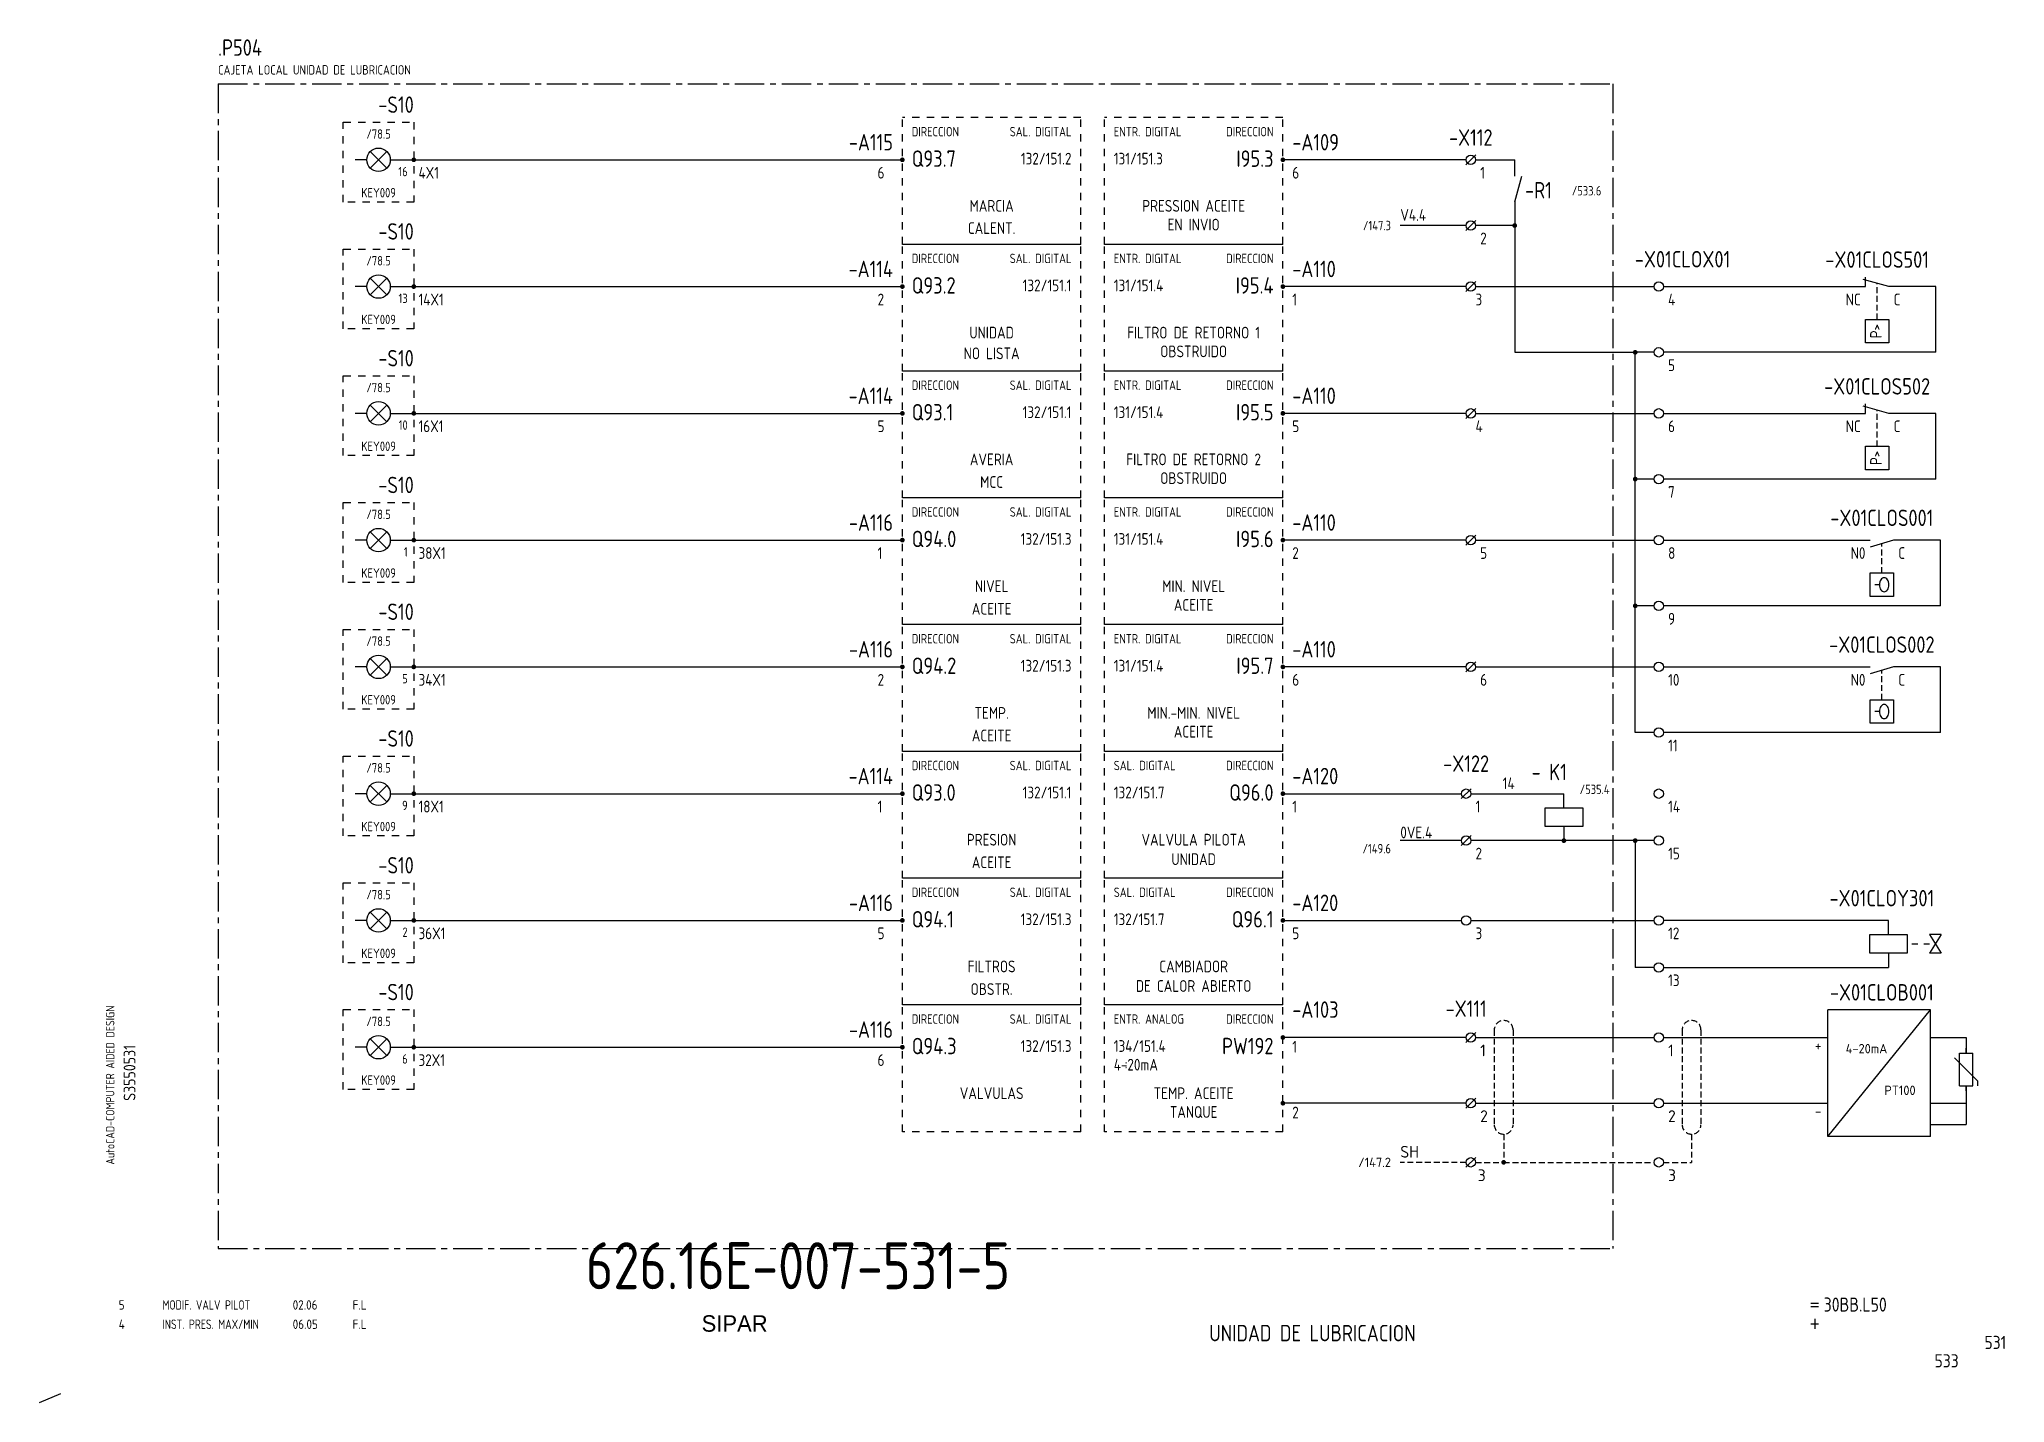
# Model space of a CAD drawing. Extents: x -5 to 414, y -2 to 289.
import ezdxf
from ezdxf.enums import TextEntityAlignment as Align

# ---------------------------------------------------------------- set-up
doc = ezdxf.new("R2010")
doc.units = 0
doc.header["$LTSCALE"] = 5
doc.header["$MEASUREMENT"] = 0
for name, pattern in [('CENTER', [2, 1.25, -0.25, 0.25, -0.25]), ('HIDDEN', [0.375, 0.25, -0.125]), ('HIDDEN1', [0.625, 0.3125, -0.3125])]:
    doc.linetypes.add(name, pattern=pattern)
doc.layers.get('0').update_dxf_attribs({"linetype": 'CONTINUOUS'})
for name, color, linetype in [('3', 3, 'CONTINUOUS'), ('CART', 7, 'CONTINUOUS'), ('IMP', 2, 'CONTINUOUS')]:
    doc.layers.add(name, color=color, linetype=linetype)
doc.styles.add('DIN', font='DIN.shx', dxfattribs={"width": 0.85})
doc.styles.add('ISO', font='DIN', dxfattribs={"width": 0.8})
doc.styles.add('N', font='ROMANS', dxfattribs={"width": 0.85, "height": 3})
doc.styles.add('SIMPLEX', font='SIMPLEX', dxfattribs={"width": 0.85})
doc.styles.add('X', font='UNIV.SHX', dxfattribs={"height": 3.5})

# ---------------------------------------------------------------- blocks, each defined once
blk = doc.blocks.new('B5-3')
at = {"linetype": 'Continuous', "const_width": 0.5}
blk.add_lwpolyline([(-0.25, 0, 1), (0.25, 0, 1)], format="xyb", close=True, dxfattribs=at)
blk = doc.blocks.new('CONNESS')
at = {"linetype": 'Continuous', "const_width": 0.5}
blk.add_lwpolyline([(-0.25, 0, 1), (0.25, 0, 1)], format="xyb", close=True, dxfattribs=at)
blk = doc.blocks.new('NORMALE')
at = {"linetype": 'Continuous'}
blk.add_line((-1.06, -1.06), (1.06, 1.06), dxfattribs=at)
at = {"color": 7}
blk.add_circle((0, 0), 1, dxfattribs=at)
at = {"color": 7, "style": 'SIMPLEX', "flags": 9}
for tag, p in [('QUADRO', (-7.5, 4)), ('SEZIONE', (-7.5, 2.5)), ('NUMO', (-7.5, 1)), ('NUMM', (-7.5, -0.5)), ('NOTEM', (-7.5, -2)), ('NOTEV', (-7.5, -3.5)), ('UTENZA', (-7.5, -5)), ('RIP', (-7.5, -6.5)), ('RAGGIO', (-7.5, -8))]:
    blk.add_attdef(tag, p, '', height=1, dxfattribs=at)
at = {"color": 3, "style": 'SIMPLEX', "flags": 8}
for tag, p in [('NUMI', (1.5, 0.5)), ('MORSETTIERA', (1.5, -2.5))]:
    blk.add_attdef(tag, p, '', height=2, dxfattribs=at)

msp = doc.modelspace()

# ---------------------------------------------------------------- linework, layer by layer
at = {"color": 3, "linetype": 'CENTER'}
for p, q in [((33.56, 279), (330.44, 279)), ((33.56, 279), (33.56, 31)), ((330.44, 279), (330.44, 31)), ((33.56, 31), (330.44, 31))]:
    msp.add_line(p, q, dxfattribs=at)
at = {"linetype": 'HIDDEN1'}
for p, q in [((60.21, 253.84), (60.21, 270.84)), ((60.21, 270.84), (75.21, 270.84)), ((75.21, 270.84), (75.21, 253.84)), ((217.21, 271.84), (179.21, 271.84)), ((179.21, 244.84), (179.21, 271.84)), ((217.21, 244.84), (217.21, 271.84)), ((260.21, 271.84), (222.21, 271.84)), ((222.21, 244.84), (222.21, 271.84)), ((260.21, 244.84), (260.21, 271.84)), ((75.21, 253.84), (60.21, 253.84)), ((60.21, 226.84), (60.21, 243.84)), ((60.21, 243.84), (75.21, 243.84)), ((75.21, 243.84), (75.21, 226.84)), ((179.21, 217.84), (179.21, 244.84)), ((217.21, 217.84), (217.21, 244.84)), ((222.21, 217.84), (222.21, 244.84)), ((260.21, 217.84), (260.21, 244.84)), ((75.21, 226.84), (60.21, 226.84)), ((179.21, 190.84), (179.21, 217.84)), ((217.21, 190.84), (217.21, 217.84)), ((222.21, 190.84), (222.21, 217.84)), ((260.21, 190.84), (260.21, 217.84)), ((60.21, 199.84), (60.21, 216.84)), ((60.21, 216.84), (75.21, 216.84)), ((75.21, 216.84), (75.21, 199.84)), ((75.21, 199.84), (60.21, 199.84)), ((60.21, 172.84), (60.21, 189.84)), ((60.21, 189.84), (75.21, 189.84)), ((75.21, 189.84), (75.21, 172.84)), ((179.21, 163.84), (179.21, 190.84)), ((217.21, 163.84), (217.21, 190.84)), ((222.21, 163.84), (222.21, 190.84)), ((260.21, 163.84), (260.21, 190.84)), ((75.21, 172.84), (60.21, 172.84)), ((179.21, 136.84), (179.21, 163.84)), ((217.21, 136.84), (217.21, 163.84)), ((222.21, 136.84), (222.21, 163.84)), ((260.21, 136.84), (260.21, 163.84)), ((60.21, 145.84), (60.21, 162.84)), ((60.21, 162.84), (75.21, 162.84)), ((75.21, 162.84), (75.21, 145.84)), ((75.21, 145.84), (60.21, 145.84)), ((60.21, 118.84), (60.21, 135.84)), ((60.21, 135.84), (75.21, 135.84)), ((75.21, 135.84), (75.21, 118.84)), ((179.21, 109.84), (179.21, 136.84)), ((217.21, 109.84), (217.21, 136.84)), ((222.21, 109.84), (222.21, 136.84)), ((260.21, 109.84), (260.21, 136.84)), ((75.21, 118.84), (60.21, 118.84)), ((60.21, 91.84), (60.21, 108.84)), ((60.21, 108.84), (75.21, 108.84)), ((75.21, 108.84), (75.21, 91.84)), ((179.21, 82.84), (179.21, 109.84)), ((217.21, 82.84), (217.21, 109.84)), ((222.21, 82.84), (222.21, 109.84)), ((260.21, 82.84), (260.21, 109.84)), ((75.21, 91.84), (60.21, 91.84)), ((60.21, 81.84), (75.21, 81.84)), ((60.21, 64.84), (60.21, 81.84)), ((75.21, 81.84), (75.21, 64.84)), ((179.21, 55.84), (179.21, 82.84)), ((217.21, 55.84), (217.21, 82.84)), ((222.21, 55.84), (222.21, 82.84)), ((260.21, 55.84), (260.21, 82.84)), ((75.21, 64.84), (60.21, 64.84)), ((217.21, 55.84), (179.21, 55.84)), ((260.21, 55.84), (222.21, 55.84))]:
    msp.add_line(p, q, dxfattribs=at)
at = {"linetype": 'Continuous'}
for p, q in [((65.94, 261.07), (69.48, 264.6)), ((69.48, 261.07), (65.94, 264.6)), ((309.56, 259.38), (309.56, 262.84)), ((309.56, 253.88), (309.56, 248.84)), ((309.56, 248.84), (309.56, 221.84)), ((217.21, 244.84), (179.21, 244.84)), ((260.21, 244.84), (222.21, 244.84)), ((69.48, 234.07), (65.94, 237.6)), ((65.94, 234.07), (69.48, 237.6)), ((309.56, 221.84), (335.21, 221.84)), ((335.21, 140.84), (335.21, 221.84)), ((217.21, 217.84), (179.21, 217.84)), ((260.21, 217.84), (222.21, 217.84)), ((69.48, 207.07), (65.94, 210.6)), ((65.94, 207.07), (69.48, 210.6)), ((217.21, 190.84), (179.21, 190.84)), ((260.21, 190.84), (222.21, 190.84)), ((69.48, 180.07), (65.94, 183.6)), ((65.94, 180.07), (69.48, 183.6)), ((217.21, 163.84), (179.21, 163.84)), ((260.21, 163.84), (222.21, 163.84)), ((65.94, 153.07), (69.48, 156.6)), ((69.48, 153.07), (65.94, 156.6)), ((217.21, 136.84), (179.21, 136.84)), ((260.21, 136.84), (222.21, 136.84)), ((69.48, 126.07), (65.94, 129.6)), ((65.94, 126.07), (69.48, 129.6)), ((320.03, 124.84), (320.03, 127.84)), ((316.03, 124.84), (324.03, 124.84)), ((316.03, 120.84), (316.03, 124.84)), ((324.03, 124.84), (324.03, 120.84)), ((324.03, 120.84), (316.03, 120.84)), ((320.03, 120.84), (320.03, 117.84)), ((335.21, 117.84), (335.21, 90.84)), ((217.21, 109.84), (179.21, 109.84)), ((260.21, 109.84), (222.21, 109.84)), ((65.94, 99.07), (69.48, 102.6)), ((69.48, 99.07), (65.94, 102.6)), ((389.12, 97.84), (389.12, 100.84)), ((385.12, 97.84), (393.12, 97.84)), ((385.12, 93.84), (385.12, 97.84)), ((393.12, 97.84), (393.12, 93.84)), ((400.37, 97.84), (397.87, 93.84)), ((397.87, 97.84), (400.37, 93.84)), ((400.37, 97.84), (397.87, 97.84)), ((393.12, 93.84), (385.12, 93.84)), ((389.12, 93.84), (389.12, 90.84)), ((400.37, 93.84), (397.87, 93.84)), ((217.21, 82.84), (179.21, 82.84)), ((260.21, 82.84), (222.21, 82.84)), ((376.23, 54.79), (376.23, 81.79)), ((398.08, 81.79), (376.23, 81.79)), ((398.08, 54.79), (398.08, 81.79)), ((69.48, 72.07), (65.94, 75.6)), ((65.94, 72.07), (69.48, 75.6)), ((398.08, 75.91), (405.66, 75.91)), ((405.66, 75.91), (405.66, 72.58)), ((405.66, 65.58), (405.66, 57.4)), ((398.08, 61.91), (405.66, 61.91)), ((398.08, 54.79), (376.23, 54.79)), ((398.08, 57.4), (405.66, 57.4)), ((0, 0), (-4.51, -1.88))]:
    msp.add_line(p, q, dxfattribs=at)
for p, q in [((65.21, 262.84), (62.71, 262.84)), ((70.21, 262.84), (75.21, 262.84)), ((75.21, 262.84), (179.21, 262.84)), ((299.21, 262.84), (260.21, 262.84)), ((301.21, 262.84), (309.56, 262.84)), ((309.56, 253.88), (311.06, 259.38)), ((299.21, 248.84), (285.21, 248.84)), ((309.56, 248.84), (301.21, 248.84)), ((65.21, 235.84), (62.71, 235.84)), ((70.21, 235.84), (75.21, 235.84)), ((75.21, 235.84), (179.21, 235.84)), ((299.21, 235.84), (260.21, 235.84)), ((301.21, 235.84), (339.21, 235.84)), ((341.21, 235.84), (384.21, 235.84)), ((389.21, 235.84), (383.71, 237.34)), ((384.21, 235.84), (384.21, 237.84)), ((399.21, 235.84), (389.21, 235.84)), ((399.21, 221.84), (399.21, 235.84)), ((384.21, 223.84), (384.21, 228.84)), ((384.21, 228.84), (389.21, 228.84)), ((389.21, 228.84), (389.21, 223.84)), ((339.21, 221.84), (335.21, 221.84)), ((399.21, 221.84), (341.21, 221.84)), ((389.21, 223.84), (384.21, 223.84)), ((389.21, 208.84), (383.71, 210.34)), ((384.21, 208.84), (384.21, 210.84)), ((65.21, 208.84), (62.71, 208.84)), ((70.21, 208.84), (75.21, 208.84)), ((75.21, 208.84), (179.21, 208.84)), ((299.21, 208.84), (260.21, 208.84)), ((301.21, 208.84), (339.21, 208.84)), ((341.21, 208.84), (384.21, 208.84)), ((399.21, 208.84), (389.21, 208.84)), ((399.21, 194.84), (399.21, 208.84)), ((384.21, 201.84), (389.21, 201.84)), ((384.21, 196.84), (384.21, 201.84)), ((389.21, 201.84), (389.21, 196.84)), ((389.21, 196.84), (384.21, 196.84)), ((339.21, 194.84), (335.21, 194.84)), ((399.21, 194.84), (341.21, 194.84)), ((65.21, 181.84), (62.71, 181.84)), ((70.21, 181.84), (75.21, 181.84)), ((75.21, 181.84), (179.21, 181.84)), ((299.21, 181.84), (260.21, 181.84)), ((301.21, 181.84), (339.21, 181.84)), ((341.21, 181.84), (385.21, 181.84)), ((390.21, 181.84), (385.21, 180.34)), ((400.21, 181.84), (390.21, 181.84)), ((400.21, 167.84), (400.21, 181.84)), ((385.21, 169.84), (385.21, 174.84)), ((385.21, 174.84), (390.21, 174.84)), ((390.21, 174.84), (390.21, 169.84)), ((339.21, 167.84), (335.21, 167.84)), ((400.21, 167.84), (341.21, 167.84)), ((390.21, 169.84), (385.21, 169.84)), ((65.21, 154.84), (62.71, 154.84)), ((70.21, 154.84), (75.21, 154.84)), ((75.21, 154.84), (179.21, 154.84)), ((299.21, 154.84), (260.21, 154.84)), ((301.21, 154.84), (339.21, 154.84)), ((341.21, 154.84), (385.21, 154.84)), ((390.21, 154.84), (385.21, 153.34)), ((400.21, 154.84), (390.21, 154.84)), ((400.21, 140.84), (400.21, 154.84)), ((385.21, 142.84), (385.21, 147.84)), ((385.21, 147.84), (390.21, 147.84)), ((390.21, 147.84), (390.21, 142.84)), ((390.21, 142.84), (385.21, 142.84)), ((339.21, 140.84), (335.21, 140.84)), ((400.21, 140.84), (341.21, 140.84)), ((65.21, 127.84), (62.71, 127.84)), ((70.21, 127.84), (75.21, 127.84)), ((75.21, 127.84), (179.21, 127.84)), ((260.21, 127.84), (298.21, 127.84)), ((300.21, 127.84), (320.03, 127.84)), ((298.21, 117.84), (285.21, 117.84)), ((339.21, 117.84), (300.21, 117.84)), ((65.21, 100.84), (62.71, 100.84)), ((70.21, 100.84), (75.21, 100.84)), ((75.21, 100.84), (179.21, 100.84)), ((260.21, 100.84), (298.21, 100.84)), ((300.21, 100.84), (339.21, 100.84)), ((389.12, 100.84), (341.21, 100.84)), ((394.12, 95.84), (395.37, 95.84)), ((396.62, 95.84), (397.87, 95.84)), ((339.21, 90.84), (335.21, 90.84)), ((341.21, 90.84), (389.12, 90.84)), ((376.23, 54.79), (398.08, 81.79)), ((299.21, 75.91), (260.21, 75.91)), ((301.21, 75.91), (339.21, 75.91)), ((341.21, 75.91), (376.23, 75.91)), ((65.21, 73.84), (62.71, 73.84)), ((70.21, 73.84), (75.21, 73.84)), ((75.21, 73.84), (179.21, 73.84)), ((299.21, 61.91), (260.21, 61.91)), ((301.21, 61.91), (339.21, 61.91)), ((341.21, 61.91), (376.23, 61.91))]:
    msp.add_line(p, q)
at = {"linetype": 'HIDDEN'}
for p, q in [((386.71, 228.84), (386.71, 236.52)), ((386.71, 201.84), (386.71, 209.52)), ((387.71, 174.84), (387.71, 181.09)), ((387.71, 147.84), (387.71, 154.09)), ((305.21, 77.53), (305.21, 57.32)), ((309.21, 77.53), (309.21, 57.32)), ((345.21, 77.53), (345.21, 57.32)), ((349.21, 77.53), (349.21, 57.32)), ((307.21, 55.32), (307.21, 49.32)), ((347.21, 55.32), (347.21, 49.32)), ((299.21, 49.32), (285.21, 49.32)), ((301.21, 49.32), (307.21, 49.32)), ((307.21, 49.32), (339.21, 49.32)), ((341.21, 49.32), (347.21, 49.32))]:
    msp.add_line(p, q, dxfattribs=at)
at = {"color": 6}
for p, q in [((387.21, 172.34), (386.21, 172.34)), ((387.21, 145.34), (386.21, 145.34))]:
    msp.add_line(p, q, dxfattribs=at)
at = {"color": 7, "linetype": 'Continuous'}
for p, q in [((408.11, 66.63), (403.19, 71.56)), ((408.11, 65.58), (408.11, 66.63))]:
    msp.add_line(p, q, dxfattribs=at)
at = {"color": 6}
for points in [[(389.21, 172.34, 0.067459), (389.13, 172.93, 0.079812), (388.92, 173.4, 0.107118), (388.57, 173.73, 0.139889), (388.21, 173.84, 0.139889), (387.85, 173.73, 0.107118), (387.5, 173.4, 0.079812), (387.29, 172.93, 0.067459), (387.21, 172.34, 0.067459), (387.29, 171.74, 0.079812), (387.5, 171.28, 0.107118), (387.85, 170.94, 0.139889), (388.21, 170.84, 0.139889), (388.57, 170.94, 0.107118), (388.92, 171.28, 0.079812), (389.13, 171.74, 0.067459)], [(389.21, 145.34, 0.067459), (389.13, 145.93, 0.079812), (388.92, 146.4, 0.107118), (388.57, 146.73, 0.139889), (388.21, 146.84, 0.139889), (387.85, 146.73, 0.107118), (387.5, 146.4, 0.079812), (387.29, 145.93, 0.067459), (387.21, 145.34, 0.067459), (387.29, 144.74, 0.079812), (387.5, 144.28, 0.107118), (387.85, 143.94, 0.139889), (388.21, 143.84, 0.139889), (388.57, 143.94, 0.107118), (388.92, 144.28, 0.079812), (389.13, 144.74, 0.067459)]]:
    msp.add_lwpolyline(points, format="xyb", close=True, dxfattribs=at)
for centre, radius in [((67.71, 262.84), 2.5), ((67.71, 235.84), 2.5), ((340.21, 235.84), 1), ((340.21, 221.84), 1), ((67.71, 208.84), 2.5), ((340.21, 208.84), 1), ((340.21, 194.84), 1), ((67.71, 181.84), 2.5), ((340.21, 181.84), 1), ((340.21, 167.84), 1), ((67.71, 154.84), 2.5), ((340.21, 154.84), 1), ((340.21, 140.84), 1), ((67.71, 127.84), 2.5), ((340.21, 127.84), 1), ((340.21, 117.84), 1), ((67.71, 100.84), 2.5), ((299.21, 100.84), 1), ((340.21, 100.84), 1), ((340.21, 90.84), 1), ((67.71, 73.84), 2.5), ((340.21, 75.91), 1), ((340.21, 61.91), 1), ((340.21, 49.32), 1)]:
    msp.add_circle(centre, radius)
at = {"linetype": 'HIDDEN'}
for centre, start, end in [((307.21, 77.53), 0, 180), ((347.21, 77.53), 0, 180), ((307.21, 57.32), 180, 0), ((347.21, 57.32), 180, 0)]:
    msp.add_arc(centre, 2, start, end, dxfattribs=at)
at = {"layer": 'IMP', "color": 7}
for p, q in [((404.26, 65.58), (404.26, 72.58)), ((404.26, 72.58), (407.06, 72.58)), ((407.06, 65.58), (407.06, 72.58)), ((404.26, 65.58), (407.06, 65.58))]:
    msp.add_line(p, q, dxfattribs=at)
at = {"layer": 'IMP', "color": 7, "linetype": 'Continuous'}
for p, q in [((405.66, 72.58), (405.66, 73.63)), ((405.66, 64.53), (405.66, 65.58))]:
    msp.add_line(p, q, dxfattribs=at)

# ---------------------------------------------------------------- block references
at = {"linetype": 'Continuous'}
for p in [(300.21, 262.84), (300.21, 248.84), (300.21, 235.84), (300.21, 208.84), (300.21, 181.84), (300.21, 154.84), (299.21, 127.84), (299.21, 117.84)]:
    msp.add_blockref('NORMALE', p, dxfattribs=at)
for name, p in [('B5-3', (75.21, 262.84)), ('B5-3', (179.21, 262.84)), ('B5-3', (260.21, 262.84)), ('CONNESS', (309.56, 248.84)), ('B5-3', (75.21, 235.84)), ('B5-3', (179.21, 235.84)), ('B5-3', (260.21, 235.84)), ('CONNESS', (335.21, 221.84)), ('B5-3', (75.21, 208.84)), ('B5-3', (179.21, 208.84)), ('B5-3', (260.21, 208.84)), ('CONNESS', (335.21, 194.84)), ('B5-3', (75.21, 181.84)), ('B5-3', (179.21, 181.84)), ('B5-3', (260.21, 181.84)), ('CONNESS', (335.21, 167.84)), ('B5-3', (75.21, 154.84)), ('B5-3', (179.21, 154.84)), ('B5-3', (260.21, 154.84)), ('B5-3', (75.21, 127.84)), ('B5-3', (179.21, 127.84)), ('B5-3', (260.21, 127.84)), ('CONNESS', (320.03, 117.84)), ('CONNESS', (335.21, 117.84)), ('B5-3', (75.21, 100.84)), ('B5-3', (179.21, 100.84)), ('B5-3', (260.21, 100.84)), ('B5-3', (260.21, 75.91)), ('NORMALE', (300.21, 75.91)), ('B5-3', (75.21, 73.84)), ('B5-3', (179.21, 73.84)), ('NORMALE', (300.21, 61.91)), ('B5-3', (260.21, 61.91)), ('NORMALE', (300.21, 49.32)), ('CONNESS', (307.21, 49.32))]:
    msp.add_blockref(name, p)

# ---------------------------------------------------------------- texts
at = {"color": 3, "style": 'DIN'}
for s, height, width, p in [('.P504', 3.5, 0.85, (33.56, 285)), ('Q93.7', 3.5, 0.85, (181.21, 261.34)), ('Q93.2', 3.5, 0.85, (181.21, 234.34)), ('Q93.1', 3.5, 0.85, (181.21, 207.34)), ('Q94.0', 3.5, 0.85, (181.21, 180.34)), ('Q94.2', 3.5, 0.85, (181.21, 153.34)), ('Q93.0', 3.5, 0.85, (181.21, 126.34)), ('Q94.1', 3.5, 0.85, (181.21, 99.34)), ('Q94.3', 3.5, 0.85, (181.21, 72.34)), ('5', 2, 0.9, (12.4, 17.95)), ('MODIF. VALV PILOT', 2, 0.8, (21.71, 17.95)), ('02.06', 2, 0.9, (49.43, 17.95)), ('F.L', 2, 0.9, (62.19, 17.95)), ('4', 2, 0.9, (12.4, 13.84)), ('INST. PRES. MAX/MIN', 2, 0.8, (21.71, 13.84)), ('06.05', 2, 0.9, (49.43, 13.84)), ('F.L', 2, 0.9, (62.19, 13.84))]:
    msp.add_text(s, height=height, dxfattribs=dict(at, width=width)).set_placement(p)
at = {"style": 'DIN', "width": 0.85}
for s, height, p in [('CAJETA LOCAL UNIDAD DE LUBRICACION', 2, (33.56, 281)), ('131/151.3', 2.5, (224.21, 261.84)), ('4X1', 2.5, (76.21, 258.84)), ('6', 2.5, (173.93, 258.84)), ('6', 2.5, (262.21, 258.84)), ('1', 2.5, (302.21, 258.84)), ('V4.4', 2.5, (285.21, 249.84)), ('2', 2.5, (302.21, 244.84)), ('14X1', 2.5, (76.21, 231.84)), ('2', 2.5, (173.93, 231.84)), ('131/151.4', 2.5, (224.21, 234.84)), ('1', 2.5, (262.21, 231.84)), ('3', 2.5, (301.21, 231.84)), ('4', 2.5, (342.21, 231.84)), ('5', 2.5, (342.21, 217.84)), ('131/151.4', 2.5, (224.21, 207.84)), ('16X1', 2.5, (76.21, 204.84)), ('5', 2.5, (173.93, 204.84)), ('5', 2.5, (262.21, 204.84)), ('4', 2.5, (301.21, 204.84)), ('6', 2.5, (342.21, 204.84)), ('7', 2.5, (342.21, 190.84)), ('38X1', 2.5, (76.21, 177.84)), ('1', 2.5, (173.93, 177.84)), ('131/151.4', 2.5, (224.21, 180.84)), ('2', 2.5, (262.21, 177.84)), ('5', 2.5, (302.21, 177.84)), ('8', 2.5, (342.21, 177.84)), ('9', 2.5, (342.21, 163.84)), ('131/151.4', 2.5, (224.21, 153.84)), ('34X1', 2.5, (76.21, 150.84)), ('2', 2.5, (173.93, 150.84)), ('6', 2.5, (262.21, 150.84)), ('6', 2.5, (302.21, 150.84)), ('10', 2.5, (342.21, 150.84)), ('11', 2.5, (342.21, 136.84)), ('14', 2.5, (307, 128.8)), ('18X1', 2.5, (76.21, 123.84)), ('1', 2.5, (173.93, 123.84)), ('132/151.7', 2.5, (224.21, 126.84)), ('1', 2.5, (262.21, 123.84)), ('1', 2.5, (301.21, 123.84)), ('14', 2.5, (342.21, 123.84)), ('0VE.4', 2.5, (285.21, 118.33)), ('2', 2.5, (301.21, 113.84)), ('15', 2.5, (342.21, 113.84)), ('132/151.7', 2.5, (224.21, 99.84)), ('36X1', 2.5, (76.21, 96.84)), ('5', 2.5, (173.93, 96.84)), ('5', 2.5, (262.21, 96.84)), ('3', 2.5, (301.21, 96.84)), ('12', 2.5, (342.21, 96.84)), ('13', 2.5, (342.21, 86.84)), ('134/151.4', 2.5, (224.21, 72.84)), ('32X1', 2.5, (76.21, 69.84)), ('6', 2.5, (173.93, 69.84)), ('4-20mA', 2.5, (224.21, 68.87)), ('1', 2.5, (262.21, 72.68)), (':', 2.5, (226.5, 69.06)), ('2', 2.5, (262.21, 58.68))]:
    msp.add_text(s, height=height, dxfattribs=at).set_placement(p)
at = {"color": 3, "style": 'DIN', "width": 0.85}
for s, p in [('-S10', (75.21, 272.84)), ('-A115', (177.21, 264.84)), ('-S10', (75.21, 245.84)), ('-A114', (177.21, 237.84)), ('-S10', (75.21, 218.84)), ('-A114', (177.21, 210.84)), ('-S10', (75.21, 191.84)), ('-A116', (177.21, 183.84)), ('-S10', (75.21, 164.84)), ('-A116', (177.21, 156.84)), ('-S10', (75.21, 137.84)), ('-A114', (177.21, 129.84)), ('-S10', (75.21, 110.84)), ('-A116', (177.21, 102.84)), ('-S10', (75.21, 83.84)), ('-A116', (177.21, 75.84))]:
    msp.add_text(s, height=3.5, dxfattribs=at).set_placement(p, align=Align.RIGHT)
at = {"color": 1, "style": 'DIN', "width": 0.85}
for s, p in [('/78.5', (67.71, 267.34)), ('KEY009', (67.71, 254.84)), ('/78.5', (67.71, 240.34)), ('KEY009', (67.71, 227.84)), ('/78.5', (67.71, 213.34)), ('KEY009', (67.71, 200.84)), ('/78.5', (67.71, 186.34)), ('KEY009', (67.71, 173.84)), ('/78.5', (67.71, 159.34)), ('KEY009', (67.71, 146.84)), ('/78.5', (67.71, 132.34)), ('KEY009', (67.71, 119.84)), ('/78.5', (67.71, 105.34)), ('KEY009', (67.71, 92.84)), ('/78.5', (67.71, 78.34)), ('KEY009', (67.71, 65.84))]:
    msp.add_text(s, height=2, dxfattribs=at).set_placement(p, align=Align.CENTER)
for s, height, p in [('DIRECCION', 2, (181.21, 267.84)), ('ENTR. DIGITAL', 2, (224.21, 267.84)), ('DIRECCION', 2, (181.21, 240.84)), ('ENTR. DIGITAL', 2, (224.21, 240.84)), ('C', 2.5, (390.21, 231.84)), ('DIRECCION', 2, (181.21, 213.84)), ('ENTR. DIGITAL', 2, (224.21, 213.84)), ('C', 2.5, (390.21, 204.84)), ('DIRECCION', 2, (181.21, 186.84)), ('ENTR. DIGITAL', 2, (224.21, 186.84)), ('C', 2.5, (391.21, 177.84)), ('DIRECCION', 2, (181.21, 159.84)), ('ENTR. DIGITAL', 2, (224.21, 159.84)), ('C', 2.5, (391.21, 150.84)), ('DIRECCION', 2, (181.21, 132.84)), ('SAL. DIGITAL', 2, (224.21, 132.84)), ('DIRECCION', 2, (181.21, 105.84)), ('SAL. DIGITAL', 2, (224.21, 105.84)), ('DIRECCION', 2, (181.21, 78.84)), ('ENTR. ANALOG', 2, (224.21, 78.84))]:
    msp.add_text(s, height=height, dxfattribs=at).set_placement(p)
at = {"color": 1, "linetype": 'Continuous', "style": 'DIN', "width": 0.85}
for p in [(215.21, 267.84), (215.21, 240.84), (215.21, 213.84), (215.21, 186.84), (215.21, 159.84), (215.21, 132.84), (215.21, 105.84), (215.21, 78.84)]:
    msp.add_text('SAL. DIGITAL', height=2, dxfattribs=at).set_placement(p, align=Align.RIGHT)
at = {"color": 1, "style": 'DIN', "width": 0.85}
for s, height, p in [('DIRECCION', 2, (258.21, 267.84)), ('16', 2, (73.91, 259.34)), ('DIRECCION', 2, (258.21, 240.84)), ('13', 2, (73.91, 232.34)), ('NC', 2.5, (383.21, 231.84)), ('DIRECCION', 2, (258.21, 213.84)), ('10', 2, (73.91, 205.34)), ('NC', 2.5, (383.21, 204.84)), ('DIRECCION', 2, (258.21, 186.84)), ('1', 2, (73.91, 178.34)), ('N0', 2.5, (384.21, 177.84)), ('DIRECCION', 2, (258.21, 159.84)), ('5', 2, (73.91, 151.34)), ('N0', 2.5, (384.21, 150.84)), ('DIRECCION', 2, (258.21, 132.84)), ('9', 2, (73.91, 124.34)), ('DIRECCION', 2, (258.21, 105.84)), ('2', 2, (73.91, 97.34)), ('DIRECCION', 2, (258.21, 78.84)), ('6', 2, (73.91, 70.34)), ('+', 2.5, (374.86, 73)), ('-', 2.5, (374.86, 59))]:
    msp.add_text(s, height=height, dxfattribs=at).set_placement(p, align=Align.RIGHT)
at = {"style": 'DIN', "width": 0.85}
for s, height, p in [('132/151.2', 2.5, (215.21, 261.84)), ('/533.6', 2, (328, 255.25)), ('/147.3', 2, (283.21, 247.84)), ('132/151.1', 2.5, (215.21, 234.84)), ('132/151.1', 2.5, (215.21, 207.84)), ('132/151.3', 2.5, (215.21, 180.84)), ('132/151.3', 2.5, (215.21, 153.84)), ('/535.4', 2, (329.75, 127.76)), ('132/151.1', 2.5, (215.21, 126.84)), ('/149.6', 2, (283.21, 115.14)), ('132/151.3', 2.5, (215.21, 99.84)), ('132/151.3', 2.5, (215.21, 72.84))]:
    msp.add_text(s, height=height, dxfattribs=at).set_placement(p, align=Align.RIGHT)
at = {"color": 3, "style": 'DIN', "width": 0.85}
for s, p in [('-R1', (314.61, 254.62)), ('-X01CLOS501', (386.71, 239.84)), ('-X01CLOS502', (386.71, 212.84)), ('-X01CLOS001', (387.71, 184.84)), ('-X01CLOS002', (387.71, 157.84)), ('- K1', (316.9, 130.7)), ('-X01CLOY301', (387.71, 103.84)), ('-X01CLOB001', (387.71, 83.78))]:
    msp.add_text(s, height=3.5, dxfattribs=at).set_placement(p, align=Align.CENTER)
at = {"style": 'DIN', "width": 0.85}
for s, p in [('MARCIA', (198.21, 251.79)), ('PRESSION ACEITE', (241.21, 251.79)), ('CALENT.', (198.21, 247.05)), ('EN INVIO', (241.21, 247.79)), ('UNIDAD', (198.21, 224.79)), ('FILTRO DE RETORNO 1', (241.21, 224.79)), ('NO LISTA', (198.21, 220.37)), ('OBSTRUIDO', (241.21, 220.79)), ('AVERIA', (198.21, 197.79)), ('FILTRO DE RETORNO 2', (241.21, 197.79)), ('MCC', (198.21, 192.97)), ('OBSTRUIDO', (241.21, 193.79)), ('NIVEL', (198.21, 170.79)), ('MIN. NIVEL', (241.21, 170.79)), ('ACEITE', (198.21, 165.97)), ('ACEITE', (241.21, 166.79)), ('TEMP.', (198.21, 143.79)), ('MIN.-MIN. NIVEL', (241.21, 143.79)), ('ACEITE', (241.21, 139.79)), ('ACEITE', (198.21, 138.97)), ('PRESION', (198.21, 116.79)), ('VALVULA PILOTA', (241.21, 116.79)), ('ACEITE', (198.21, 111.97)), ('UNIDAD', (241.21, 112.63)), ('FILTROS', (198.21, 89.79)), ('CAMBIADOR', (241.21, 89.79)), ('DE CALOR ABIERTO', (241.21, 85.63)), ('OBSTR.', (198.21, 84.97)), ('VALVULAS', (198.21, 62.79)), ('TEMP. ACEITE', (241.21, 62.79)), ('TANQUE', (241.21, 58.79))]:
    msp.add_text(s, height=2.5, dxfattribs=at).set_placement(p, align=Align.CENTER)
at = {"color": 6, "style": 'DIN', "width": 0.85}
for p in [(387.71, 224.84), (387.71, 197.84)]:
    msp.add_text('P>', height=2.5, rotation=90, dxfattribs=at).set_placement(p)
at = {"style": 'ISO'}
for s, p in [('1', (302.21, 71.91)), ('1', (342.21, 71.91)), ('2', (302.21, 57.91)), ('2', (342.21, 57.91)), ('SH', (285.21, 50.32)), ('3', (301.71, 45.32)), ('3', (342.21, 45.32))]:
    msp.add_text(s, height=2.5, dxfattribs=at).set_placement(p)
for s, p in [('4-20mA', (388.87, 72.53)), (':', (380.77, 72.7)), ('PT100', (394.9, 63.66)), ('/147.2', (283.21, 48.32))]:
    msp.add_text(s, height=2, dxfattribs=at).set_placement(p, align=Align.RIGHT)
at = {"color": 2, "insert": (111.81, 32.3), "char_height": 10, "width": 111.0411, "attachment_point": 1, "style": 'DIN'}
msp.add_mtext('626.16E-007-531-5', dxfattribs=at)
at = {"layer": '3', "style": 'DIN', "width": 0.85}
for s, p in [('-A109', (262.21, 264.84)), ('-A110', (262.21, 237.84)), ('-A110', (262.21, 210.84)), ('-A110', (262.21, 183.84)), ('-A110', (262.21, 156.84)), ('-A120', (262.21, 129.84)), ('-A120', (262.21, 102.84)), ('-A103', (262.21, 80.11))]:
    msp.add_text(s, height=3.5, dxfattribs=at).set_placement(p)
for s, p in [('-X112', (300.21, 265.84)), ('-X01CLOX01', (345.28, 239.92)), ('-X122', (299.22, 132.49)), ('-X111', (299.22, 80.3))]:
    msp.add_text(s, height=3.5, dxfattribs=at).set_placement(p, align=Align.CENTER)
for s, p in [('I95.3', (258.21, 261.34)), ('I95.4', (258.21, 234.34)), ('I95.5', (258.21, 207.34)), ('I95.6', (258.21, 180.34)), ('I95.7', (258.21, 153.34)), ('Q96.0', (258.21, 126.34)), ('Q96.1', (258.21, 99.34)), ('PW192', (258.21, 72.34))]:
    msp.add_text(s, height=3.5, dxfattribs=at).set_placement(p, align=Align.RIGHT)
at = {"layer": '3', "color": 2, "style": 'DIN', "width": 0.85}
msp.add_text('UNIDAD DE LUBRICACION', height=3.5, dxfattribs=at).set_placement((266.5, 11.2), align=Align.CENTER)
at = {"layer": 'CART', "color": 1, "style": 'DIN', "width": 0.9}
msp.add_text('AutoCAD-COMPUTER AIDED DESIGN', height=1.8, rotation=90, dxfattribs=at).set_placement((11.47, 48.84))
at = {"layer": 'CART', "color": 3, "style": 'N', "width": 0.85}
for s, p in [('=', (372.24, 17.91)), ('+', (372.24, 13.87))]:
    msp.add_text(s, height=2.5, dxfattribs=at).set_placement(p)
at = {"layer": 'CART', "color": 3, "style": 'DIN', "width": 0.9, "flags": 1}
msp.add_attdef('S3550531', text='', height=2.5, rotation=90, dxfattribs=at).set_placement((15.95, 68.38), align=Align.CENTER)
at = {"layer": 'CART', "color": 6, "style": 'X', "flags": 1}
msp.add_attdef('SIPAR', text='', height=3.5, dxfattribs=at).set_placement((143.5, 15), align=Align.MIDDLE)
at = {"layer": 'CART', "color": 3, "style": 'DIN', "width": 0.85}
msp.add_attdef('30BB.L50', text='', height=3, dxfattribs=at).set_placement((375.33, 16.63), align=Align.BOTTOM_LEFT)
at = {"layer": 'CART', "color": 7, "style": 'DIN', "width": 0.9, "flags": 1}
msp.add_attdef('533', (398.93, 5.65), '', height=2.8, dxfattribs=at)
at = {"layer": 'CART', "color": 2, "style": 'DIN', "width": 0.9, "flags": 1}
msp.add_attdef('531', text='', height=2.8, dxfattribs=at).set_placement((414.2, 9.56), align=Align.RIGHT)

doc.saveas('drawing.dxf')
